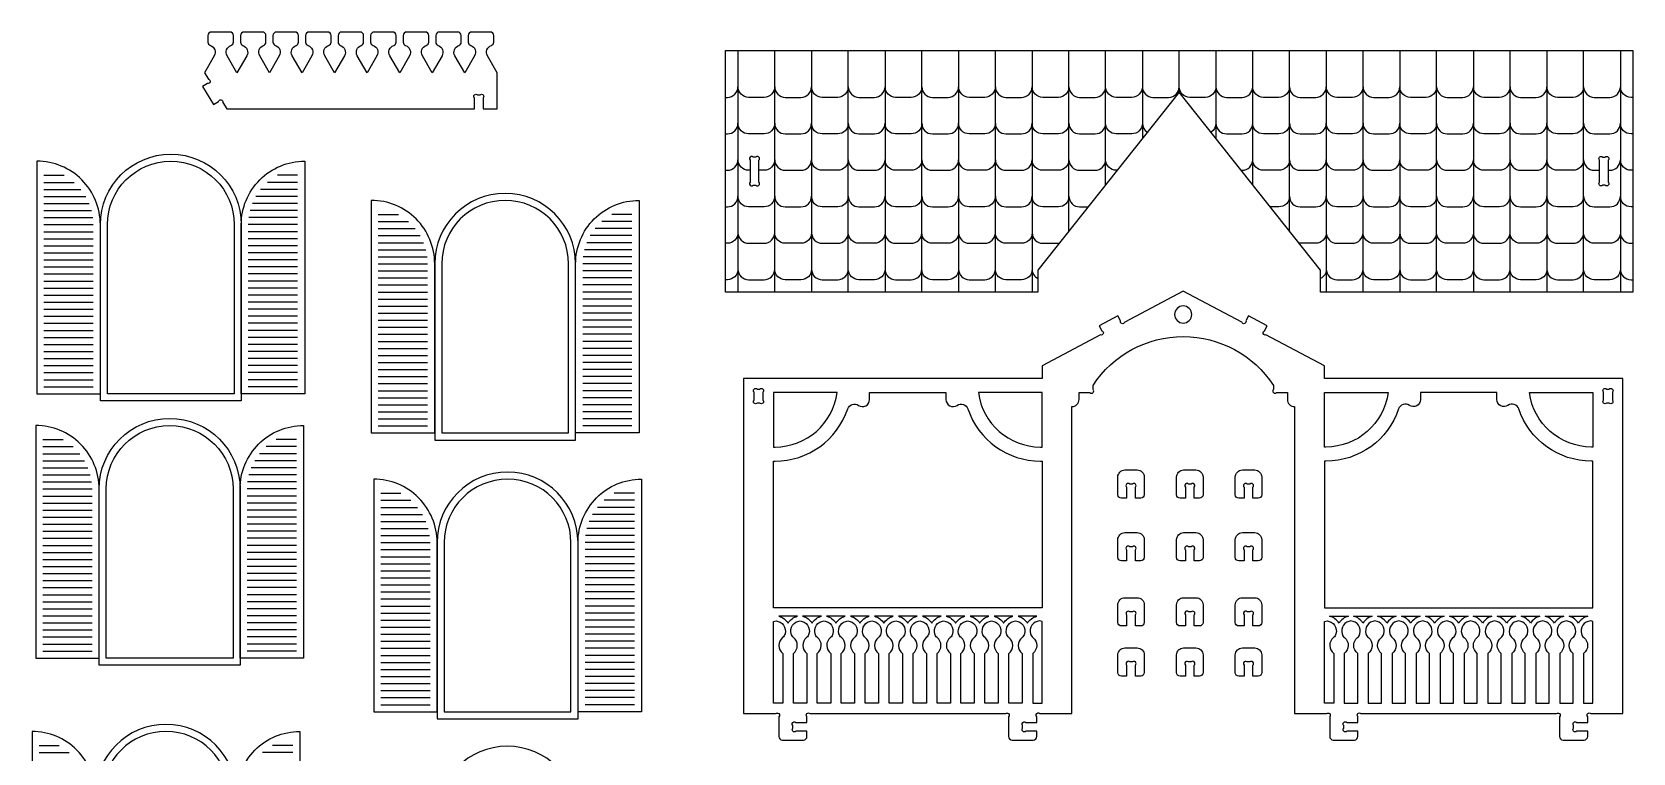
# Model space of a CAD drawing. Extents: x 3760.4 to 3807.8, y 1443.9 to 1474.5.
# Drawn here: x 3760.43 to 3783.15, y 1464.25 to 1474.48 of the extents above; entities that cross this region are included whole.
import ezdxf

# ---------------------------------------------------------------- set-up
doc = ezdxf.new("R2010")
doc.units = 0
doc.header["$MEASUREMENT"] = 0
doc.layers.add('LAYER1', color=18, linetype='CONTINUOUS')

msp = doc.modelspace()

# ---------------------------------------------------------------- linework, layer by layer
at = {"layer": 'LAYER1'}
for points in [[(3762.876, 1473.9), (3762.933, 1473.808, -1), (3762.918, 1473.747), (3762.85, 1473.705), (3763.007, 1473.449), (3763.076, 1473.492, -1), (3763.137, 1473.477), (3763.193, 1473.386), (3766.707, 1473.386), (3766.707, 1473.542, -1), (3766.751, 1473.586), (3766.788, 1473.586, -1), (3766.832, 1473.542), (3766.832, 1473.386), (3767.032, 1473.386), (3767.032, 1473.9), (3766.893, 1474.142, -0.475677), (3766.948, 1474.287, 0.32375), (3766.982, 1474.334), (3766.982, 1474.428, 0.414214), (3766.932, 1474.478), (3766.67, 1474.478, 0.414214), (3766.62, 1474.428), (3766.62, 1474.334, 0.32375), (3766.655, 1474.287, -0.475677), (3766.71, 1474.142), (3766.57, 1473.9), (3766.431, 1474.142, -0.475677), (3766.486, 1474.287, 0.32375), (3766.52, 1474.334), (3766.52, 1474.428, 0.414214), (3766.47, 1474.478), (3766.209, 1474.478, 0.414214), (3766.159, 1474.428), (3766.159, 1474.334, 0.32375), (3766.193, 1474.287, -0.475677), (3766.248, 1474.142), (3766.109, 1473.9), (3765.969, 1474.142, -0.475677), (3766.024, 1474.287, 0.32375), (3766.059, 1474.334), (3766.059, 1474.428, 0.414214), (3766.009, 1474.478), (3765.747, 1474.478, 0.414214), (3765.697, 1474.428), (3765.697, 1474.334, 0.32375), (3765.731, 1474.287, -0.475677), (3765.786, 1474.142), (3765.647, 1473.9), (3765.507, 1474.142, -0.475677), (3765.562, 1474.287, 0.32375), (3765.597, 1474.334), (3765.597, 1474.428, 0.414214), (3765.547, 1474.478), (3765.285, 1474.478, 0.414214), (3765.235, 1474.428), (3765.235, 1474.334, 0.32375), (3765.269, 1474.287, -0.475677), (3765.325, 1474.142), (3765.185, 1473.9), (3765.045, 1474.142, -0.475677), (3765.101, 1474.287, 0.32375), (3765.135, 1474.334), (3765.135, 1474.428, 0.414214), (3765.085, 1474.478), (3764.823, 1474.478, 0.414214), (3764.773, 1474.428), (3764.773, 1474.334, 0.32375), (3764.807, 1474.287, -0.475677), (3764.863, 1474.142), (3764.723, 1473.9), (3764.583, 1474.142, -0.475677), (3764.639, 1474.287, 0.32375), (3764.673, 1474.334), (3764.673, 1474.428, 0.414214), (3764.623, 1474.478), (3764.361, 1474.478, 0.414214), (3764.311, 1474.428), (3764.311, 1474.334, 0.32375), (3764.346, 1474.287, -0.475677), (3764.401, 1474.142), (3764.261, 1473.9), (3764.122, 1474.142, -0.475677), (3764.177, 1474.287, 0.32375), (3764.211, 1474.334), (3764.211, 1474.428, 0.414214), (3764.161, 1474.478), (3763.899, 1474.478, 0.414214), (3763.849, 1474.428), (3763.849, 1474.334, 0.32375), (3763.884, 1474.287, -0.475677), (3763.939, 1474.142), (3763.799, 1473.9), (3763.66, 1474.142, -0.475677), (3763.715, 1474.287, 0.32375), (3763.749, 1474.334), (3763.749, 1474.428, 0.414214), (3763.699, 1474.478), (3763.438, 1474.478, 0.414214), (3763.388, 1474.428), (3763.388, 1474.334, 0.32375), (3763.422, 1474.287, -0.475677), (3763.477, 1474.142), (3763.338, 1473.9), (3763.198, 1474.142, -0.475677), (3763.253, 1474.287, 0.32375), (3763.288, 1474.334), (3763.288, 1474.428, 0.414214), (3763.238, 1474.478), (3762.976, 1474.478, 0.414214), (3762.926, 1474.428), (3762.926, 1474.334, 0.32375), (3762.96, 1474.287, -0.475677), (3763.015, 1474.142)], [(3760.499, 1469.345), (3761.399, 1469.345), (3761.399, 1471.745, 0.414214), (3760.499, 1472.645)], [(3763.399, 1471.745), (3763.399, 1469.245), (3761.399, 1469.245), (3761.399, 1471.745, -1)], [(3763.299, 1471.745), (3763.299, 1469.345), (3761.499, 1469.345), (3761.499, 1471.745, -1)], [(3764.299, 1469.345), (3763.399, 1469.345), (3763.399, 1471.745, -0.414214), (3764.299, 1472.645)], [(3770.62, 1472.66), (3770.62, 1472.348, 1), (3770.664, 1472.304), (3770.701, 1472.304, 1), (3770.745, 1472.348), (3770.745, 1472.66, 1), (3770.701, 1472.704), (3770.664, 1472.704, 1)], [(3782.8, 1472.66), (3782.8, 1472.348, -1), (3782.756, 1472.304), (3782.719, 1472.304, -1), (3782.675, 1472.348), (3782.675, 1472.66, -1), (3782.719, 1472.704), (3782.756, 1472.704, -1)], [(3765.244, 1468.789), (3766.144, 1468.789), (3766.144, 1471.189, 0.414214), (3765.244, 1472.089)], [(3766.144, 1471.189), (3766.144, 1468.689), (3768.144, 1468.689), (3768.144, 1471.189, 1)], [(3766.244, 1471.189), (3766.244, 1468.789), (3768.044, 1468.789), (3768.044, 1471.189, 1)], [(3769.044, 1468.789), (3768.144, 1468.789), (3768.144, 1471.189, -0.414214), (3769.044, 1472.089)], [(3775.188, 1467.318), (3775.188, 1469.163, 0.414214), (3775.288, 1469.263), (3775.288, 1469.363), (3775.444, 1469.363, 1), (3775.488, 1469.407), (3775.488, 1469.463, -0.542632), (3778.046, 1469.463), (3778.046, 1469.407, 1), (3778.09, 1469.363), (3778.246, 1469.363), (3778.246, 1469.263, 0.414214), (3778.346, 1469.163), (3778.346, 1467.318), (3778.346, 1464.808), (3778.802, 1464.808, -1), (3778.846, 1464.764), (3778.846, 1464.483, 0.414214), (3778.896, 1464.433), (3779.196, 1464.433, 0.414214), (3779.246, 1464.483), (3779.246, 1464.558), (3779.09, 1464.558, -1), (3779.046, 1464.602), (3779.046, 1464.639, -1), (3779.09, 1464.683), (3779.246, 1464.683), (3779.246, 1464.764, -1), (3779.29, 1464.808), (3782.063, 1464.808, -1), (3782.107, 1464.764), (3782.107, 1464.483, 0.414214), (3782.157, 1464.433), (3782.457, 1464.433, 0.414214), (3782.507, 1464.483), (3782.507, 1464.558), (3782.351, 1464.558, -1), (3782.307, 1464.602), (3782.307, 1464.639, -1), (3782.351, 1464.683), (3782.507, 1464.683), (3782.507, 1464.764, -1), (3782.551, 1464.808), (3783.007, 1464.808), (3783.007, 1467.318), (3783.007, 1469.563), (3778.771, 1469.563), (3778.771, 1469.741), (3777.941, 1470.18, -1), (3777.922, 1470.24), (3777.96, 1470.311), (3777.695, 1470.451), (3777.657, 1470.38, -1), (3777.597, 1470.361), (3776.767, 1470.8), (3775.937, 1470.361, -1), (3775.877, 1470.38), (3775.839, 1470.451), (3775.574, 1470.311), (3775.612, 1470.24, -1), (3775.594, 1470.18), (3774.763, 1469.741), (3774.763, 1469.563), (3770.527, 1469.563), (3770.527, 1467.318), (3770.527, 1464.808), (3770.983, 1464.808, -1), (3771.027, 1464.764), (3771.027, 1464.483, 0.414214), (3771.077, 1464.433), (3771.377, 1464.433, 0.414214), (3771.427, 1464.483), (3771.427, 1464.558), (3771.271, 1464.558, -1), (3771.227, 1464.602), (3771.227, 1464.639, -1), (3771.271, 1464.683), (3771.427, 1464.683), (3771.427, 1464.764, -1), (3771.471, 1464.808), (3774.244, 1464.808, -1), (3774.288, 1464.764), (3774.288, 1464.483, 0.414214), (3774.338, 1464.433), (3774.638, 1464.433, 0.414214), (3774.688, 1464.483), (3774.688, 1464.558), (3774.533, 1464.558, -1), (3774.488, 1464.602), (3774.488, 1464.639, -1), (3774.533, 1464.683), (3774.688, 1464.683), (3774.688, 1464.764, -1), (3774.733, 1464.808), (3775.188, 1464.808)], [(3776.767, 1470.592, 0.414214), (3776.645, 1470.47, 0.414214), (3776.767, 1470.348, 0.414214), (3776.889, 1470.47, 0.414214)], [(3770.802, 1469.368), (3770.802, 1469.257, -1), (3770.758, 1469.213), (3770.721, 1469.213, -1), (3770.677, 1469.257), (3770.677, 1469.368, -1), (3770.721, 1469.413), (3770.758, 1469.413, -1)], [(3770.975, 1468.59, 0.376684), (3771.855, 1469.363), (3770.952, 1469.363), (3770.952, 1468.59)], [(3770.952, 1467.318), (3770.952, 1468.39), (3770.975, 1468.39, 0.322075), (3772.006, 1469.131, -0.501769), (3772.158, 1469.181, 0.607857), (3772.316, 1469.262), (3772.316, 1469.363), (3773.4, 1469.363), (3773.4, 1469.262, 0.607857), (3773.558, 1469.181, -0.501769), (3773.71, 1469.131, 0.322075), (3774.741, 1468.39), (3774.763, 1468.39), (3774.763, 1467.318), (3774.763, 1466.308), (3770.952, 1466.308)], [(3774.763, 1468.59), (3774.763, 1469.363), (3773.861, 1469.363, 0.376684), (3774.741, 1468.59)], [(3778.771, 1468.59), (3778.771, 1469.363), (3779.674, 1469.363, -0.376684), (3778.793, 1468.59)], [(3778.771, 1467.318), (3778.771, 1466.308), (3782.582, 1466.308), (3782.582, 1467.318), (3782.582, 1468.39), (3782.56, 1468.39, -0.322075), (3781.529, 1469.131, 0.501769), (3781.376, 1469.181, -0.607857), (3781.219, 1469.262), (3781.219, 1469.363), (3780.134, 1469.363), (3780.134, 1469.262, -0.607857), (3779.977, 1469.181, 0.501769), (3779.824, 1469.131, -0.322075), (3778.793, 1468.39), (3778.771, 1468.39)], [(3782.56, 1468.59, -0.376684), (3781.68, 1469.363), (3782.582, 1469.363), (3782.582, 1468.59)], [(3782.857, 1469.368), (3782.857, 1469.257, -1), (3782.813, 1469.213), (3782.776, 1469.213, -1), (3782.732, 1469.257), (3782.732, 1469.368, -1), (3782.776, 1469.413), (3782.813, 1469.413, -1)], [(3763.382, 1467.995), (3763.382, 1465.495), (3761.382, 1465.495), (3761.382, 1467.995, -1)], [(3760.482, 1465.595), (3761.382, 1465.595), (3761.382, 1467.995, 0.414214), (3760.482, 1468.895)], [(3763.282, 1467.995), (3763.282, 1465.595), (3761.482, 1465.595), (3761.482, 1467.995, -1)], [(3764.282, 1465.595), (3763.382, 1465.595), (3763.382, 1467.995, -0.414214), (3764.282, 1468.895)], [(3766.178, 1467.234), (3766.178, 1464.734), (3768.178, 1464.734), (3768.178, 1467.234, 1)], [(3775.839, 1467.914), (3775.839, 1468.164, -0.414214), (3775.939, 1468.264), (3776.114, 1468.264, -0.414214), (3776.214, 1468.164), (3776.214, 1467.914, -0.414214), (3776.164, 1467.864), (3776.089, 1467.864), (3776.089, 1468.019, 1), (3776.045, 1468.064), (3776.009, 1468.064, 1), (3775.964, 1468.019), (3775.964, 1467.864), (3775.889, 1467.864, -0.414214)], [(3776.673, 1467.914), (3776.673, 1468.164, -0.414214), (3776.773, 1468.264), (3776.948, 1468.264, -0.414214), (3777.048, 1468.164), (3777.048, 1467.914, -0.414214), (3776.998, 1467.864), (3776.923, 1467.864), (3776.923, 1468.019, 1), (3776.878, 1468.064), (3776.842, 1468.064, 1), (3776.798, 1468.019), (3776.798, 1467.864), (3776.723, 1467.864, -0.414214)], [(3777.506, 1467.914), (3777.506, 1468.164, -0.414214), (3777.606, 1468.264), (3777.781, 1468.264, -0.414214), (3777.881, 1468.164), (3777.881, 1467.914, -0.414214), (3777.831, 1467.864), (3777.756, 1467.864), (3777.756, 1468.019, 1), (3777.712, 1468.064), (3777.675, 1468.064, 1), (3777.631, 1468.019), (3777.631, 1467.864), (3777.556, 1467.864, -0.414214)], [(3765.278, 1464.834), (3766.178, 1464.834), (3766.178, 1467.234, 0.414214), (3765.278, 1468.134)], [(3766.278, 1467.234), (3766.278, 1464.834), (3768.078, 1464.834), (3768.078, 1467.234, 1)], [(3769.078, 1464.834), (3768.178, 1464.834), (3768.178, 1467.234, -0.414214), (3769.078, 1468.134)], [(3775.839, 1467.025), (3775.839, 1467.275, -0.414214), (3775.939, 1467.375), (3776.114, 1467.375, -0.414214), (3776.214, 1467.275), (3776.214, 1467.025, -0.414214), (3776.164, 1466.975), (3776.089, 1466.975), (3776.089, 1467.13, 1), (3776.045, 1467.175), (3776.009, 1467.175, 1), (3775.964, 1467.13), (3775.964, 1466.975), (3775.889, 1466.975, -0.414214)], [(3776.673, 1467.025), (3776.673, 1467.275, -0.414214), (3776.773, 1467.375), (3776.948, 1467.375, -0.414214), (3777.048, 1467.275), (3777.048, 1467.025, -0.414214), (3776.998, 1466.975), (3776.923, 1466.975), (3776.923, 1467.13, 1), (3776.878, 1467.175), (3776.842, 1467.175, 1), (3776.798, 1467.13), (3776.798, 1466.975), (3776.723, 1466.975, -0.414214)], [(3777.506, 1467.025), (3777.506, 1467.275, -0.414214), (3777.606, 1467.375), (3777.781, 1467.375, -0.414214), (3777.881, 1467.275), (3777.881, 1467.025, -0.414214), (3777.831, 1466.975), (3777.756, 1466.975), (3777.756, 1467.13, 1), (3777.712, 1467.175), (3777.675, 1467.175, 1), (3777.631, 1467.13), (3777.631, 1466.975), (3777.556, 1466.975, -0.414214)], [(3775.839, 1466.101), (3775.839, 1466.351, -0.414214), (3775.939, 1466.451), (3776.114, 1466.451, -0.414214), (3776.214, 1466.351), (3776.214, 1466.101, -0.414214), (3776.164, 1466.051), (3776.089, 1466.051), (3776.089, 1466.207, 1), (3776.045, 1466.251), (3776.009, 1466.251, 1), (3775.964, 1466.207), (3775.964, 1466.051), (3775.889, 1466.051, -0.414214)], [(3776.673, 1466.101), (3776.673, 1466.351, -0.414214), (3776.773, 1466.451), (3776.948, 1466.451, -0.414214), (3777.048, 1466.351), (3777.048, 1466.101, -0.414214), (3776.998, 1466.051), (3776.923, 1466.051), (3776.923, 1466.207, 1), (3776.878, 1466.251), (3776.842, 1466.251, 1), (3776.798, 1466.207), (3776.798, 1466.051), (3776.723, 1466.051, -0.414214)], [(3777.506, 1466.101), (3777.506, 1466.351, -0.414214), (3777.606, 1466.451), (3777.781, 1466.451, -0.414214), (3777.881, 1466.351), (3777.881, 1466.101, -0.414214), (3777.831, 1466.051), (3777.756, 1466.051), (3777.756, 1466.207, 1), (3777.712, 1466.251), (3777.675, 1466.251, 1), (3777.631, 1466.207), (3777.631, 1466.051), (3777.556, 1466.051, -0.414214)], [(3771.292, 1466.188), (3771.026, 1466.188, -0.196954), (3771.159, 1466.092, -0.196954)], [(3771.632, 1466.188), (3771.366, 1466.188, -0.196954), (3771.499, 1466.092, -0.196954)], [(3771.839, 1466.092, -0.196954), (3771.971, 1466.188), (3771.706, 1466.188, -0.196954)], [(3772.311, 1466.188), (3772.046, 1466.188, -0.196954), (3772.178, 1466.092, -0.196954)], [(3772.651, 1466.188), (3772.385, 1466.188, -0.196954), (3772.518, 1466.092, -0.196954)], [(3772.99, 1466.188), (3772.725, 1466.188, -0.196954), (3772.858, 1466.092, -0.196954)], [(3773.198, 1466.092, -0.196954), (3773.33, 1466.188), (3773.065, 1466.188, -0.196954)], [(3773.67, 1466.188), (3773.405, 1466.188, -0.196954), (3773.537, 1466.092, -0.196954)], [(3773.877, 1466.092, -0.196954), (3774.01, 1466.188), (3773.744, 1466.188, -0.196954)], [(3774.349, 1466.188), (3774.084, 1466.188, -0.196954), (3774.217, 1466.092, -0.196954)], [(3774.689, 1466.188), (3774.424, 1466.188, -0.196954), (3774.556, 1466.092, -0.196954)], [(3778.845, 1466.188), (3779.111, 1466.188, 0.196954), (3778.978, 1466.092, 0.196954)], [(3779.185, 1466.188), (3779.45, 1466.188, 0.196954), (3779.318, 1466.092, 0.196954)], [(3779.657, 1466.092, 0.196954), (3779.525, 1466.188), (3779.79, 1466.188, 0.196954)], [(3779.864, 1466.188), (3780.13, 1466.188, 0.196954), (3779.997, 1466.092, 0.196954)], [(3780.337, 1466.092, 0.196954), (3780.204, 1466.188), (3780.469, 1466.188, 0.196954)], [(3780.544, 1466.188), (3780.809, 1466.188, 0.196954), (3780.677, 1466.092, 0.196954)], [(3780.884, 1466.188), (3781.149, 1466.188, 0.196954), (3781.016, 1466.092, 0.196954)], [(3781.223, 1466.188), (3781.489, 1466.188, 0.196954), (3781.356, 1466.092, 0.196954)], [(3781.696, 1466.092, 0.196954), (3781.563, 1466.188), (3781.828, 1466.188, 0.196954)], [(3781.903, 1466.188), (3782.168, 1466.188, 0.196954), (3782.035, 1466.092, 0.196954)], [(3782.243, 1466.188), (3782.508, 1466.188, 0.196954), (3782.375, 1466.092, 0.196954)], [(3770.952, 1466.115, -0.065439), (3770.989, 1466.123, -0.466916), (3771.116, 1465.939, -0.158726), (3771.082, 1465.888, 0.487801), (3771.084, 1465.661), (3771.084, 1464.958), (3770.952, 1464.958)], [(3771.202, 1465.939, -0.466916), (3771.329, 1466.123, -0.466916), (3771.456, 1465.939, -0.158726), (3771.422, 1465.888, 0.487801), (3771.424, 1465.661), (3771.424, 1464.958), (3771.234, 1464.958), (3771.234, 1465.661, 0.487801), (3771.236, 1465.888, -0.158726)], [(3771.542, 1465.939, -0.466916), (3771.669, 1466.123, -0.466916), (3771.796, 1465.939, -0.158726), (3771.762, 1465.888, 0.487801), (3771.764, 1465.661), (3771.764, 1464.958), (3771.574, 1464.958), (3771.574, 1465.661, 0.487801), (3771.576, 1465.888, -0.158726)], [(3771.881, 1465.939, -0.466916), (3772.008, 1466.123, -0.466916), (3772.136, 1465.939, -0.158726), (3772.101, 1465.888, 0.487801), (3772.103, 1465.661), (3772.103, 1464.958), (3771.914, 1464.958), (3771.914, 1465.661, 0.487801), (3771.916, 1465.888, -0.158726)], [(3772.221, 1465.939, -0.466916), (3772.348, 1466.123, -0.466916), (3772.475, 1465.939, -0.158726), (3772.441, 1465.888, 0.487801), (3772.443, 1465.661), (3772.443, 1464.958), (3772.253, 1464.958), (3772.253, 1465.661, 0.487801), (3772.255, 1465.888, -0.158726)], [(3772.561, 1465.939, -0.466916), (3772.688, 1466.123, -0.466916), (3772.815, 1465.939, -0.158726), (3772.781, 1465.888, 0.487801), (3772.783, 1465.661), (3772.783, 1464.958), (3772.593, 1464.958), (3772.593, 1465.661, 0.487801), (3772.595, 1465.888, -0.158726)], [(3772.901, 1465.939, -0.466916), (3773.028, 1466.123, -0.466916), (3773.155, 1465.939, -0.158726), (3773.121, 1465.888, 0.487801), (3773.123, 1465.661), (3773.123, 1464.958), (3772.933, 1464.958), (3772.933, 1465.661, 0.487801), (3772.935, 1465.888, -0.158726)], [(3773.24, 1465.939, -0.466916), (3773.367, 1466.123, -0.466916), (3773.494, 1465.939, -0.158726), (3773.46, 1465.888, 0.487801), (3773.462, 1465.661), (3773.462, 1464.958), (3773.273, 1464.958), (3773.273, 1465.661, 0.487801), (3773.274, 1465.888, -0.158726)], [(3773.58, 1465.939, -0.466916), (3773.707, 1466.123, -0.466916), (3773.834, 1465.939, -0.158726), (3773.8, 1465.888, 0.487801), (3773.802, 1465.661), (3773.802, 1464.958), (3773.612, 1464.958), (3773.612, 1465.661, 0.487801), (3773.614, 1465.888, -0.158726)], [(3773.92, 1465.939, -0.466916), (3774.047, 1466.123, -0.466916), (3774.174, 1465.939, -0.158726), (3774.14, 1465.888, 0.487801), (3774.142, 1465.661), (3774.142, 1464.958), (3773.952, 1464.958), (3773.952, 1465.661, 0.487801), (3773.954, 1465.888, -0.158726)], [(3774.26, 1465.939, -0.466916), (3774.387, 1466.123, -0.466916), (3774.514, 1465.939, -0.158726), (3774.48, 1465.888, 0.487801), (3774.481, 1465.661), (3774.481, 1464.958), (3774.292, 1464.958), (3774.292, 1465.661, 0.487801), (3774.294, 1465.888, -0.158726)], [(3774.763, 1466.115, 0.065439), (3774.726, 1466.123, 0.466916), (3774.599, 1465.939, 0.158726), (3774.633, 1465.888, -0.487801), (3774.631, 1465.661), (3774.631, 1464.958), (3774.763, 1464.958)], [(3778.771, 1466.115, -0.065439), (3778.808, 1466.123, -0.466916), (3778.935, 1465.939, -0.158726), (3778.901, 1465.888, 0.487801), (3778.903, 1465.661), (3778.903, 1464.958), (3778.771, 1464.958)], [(3779.275, 1465.939, 0.466916), (3779.148, 1466.123, 0.466916), (3779.021, 1465.939, 0.158726), (3779.055, 1465.888, -0.487801), (3779.053, 1465.661), (3779.053, 1464.958), (3779.243, 1464.958), (3779.243, 1465.661, -0.487801), (3779.241, 1465.888, 0.158726)], [(3779.615, 1465.939, 0.466916), (3779.487, 1466.123, 0.466916), (3779.36, 1465.939, 0.158726), (3779.395, 1465.888, -0.487801), (3779.393, 1465.661), (3779.393, 1464.958), (3779.582, 1464.958), (3779.582, 1465.661, -0.487801), (3779.58, 1465.888, 0.158726)], [(3779.954, 1465.939, 0.466916), (3779.827, 1466.123, 0.466916), (3779.7, 1465.939, 0.158726), (3779.734, 1465.888, -0.487801), (3779.732, 1465.661), (3779.732, 1464.958), (3779.922, 1464.958), (3779.922, 1465.661, -0.487801), (3779.92, 1465.888, 0.158726)], [(3780.294, 1465.939, 0.466916), (3780.167, 1466.123, 0.466916), (3780.04, 1465.939, 0.158726), (3780.074, 1465.888, -0.487801), (3780.072, 1465.661), (3780.072, 1464.958), (3780.262, 1464.958), (3780.262, 1465.661, -0.487801), (3780.26, 1465.888, 0.158726)], [(3780.634, 1465.939, 0.466916), (3780.507, 1466.123, 0.466916), (3780.38, 1465.939, 0.158726), (3780.414, 1465.888, -0.487801), (3780.412, 1465.661), (3780.412, 1464.958), (3780.602, 1464.958), (3780.602, 1465.661, -0.487801), (3780.6, 1465.888, 0.158726)], [(3780.973, 1465.939, 0.466916), (3780.846, 1466.123, 0.466916), (3780.719, 1465.939, 0.158726), (3780.753, 1465.888, -0.487801), (3780.752, 1465.661), (3780.752, 1464.958), (3780.941, 1464.958), (3780.941, 1465.661, -0.487801), (3780.939, 1465.888, 0.158726)], [(3781.313, 1465.939, 0.466916), (3781.186, 1466.123, 0.466916), (3781.059, 1465.939, 0.158726), (3781.093, 1465.888, -0.487801), (3781.091, 1465.661), (3781.091, 1464.958), (3781.281, 1464.958), (3781.281, 1465.661, -0.487801), (3781.279, 1465.888, 0.158726)], [(3781.653, 1465.939, 0.466916), (3781.526, 1466.123, 0.466916), (3781.399, 1465.939, 0.158726), (3781.433, 1465.888, -0.487801), (3781.431, 1465.661), (3781.431, 1464.958), (3781.621, 1464.958), (3781.621, 1465.661, -0.487801), (3781.619, 1465.888, 0.158726)], [(3781.993, 1465.939, 0.466916), (3781.866, 1466.123, 0.466916), (3781.739, 1465.939, 0.158726), (3781.773, 1465.888, -0.487801), (3781.771, 1465.661), (3781.771, 1464.958), (3781.96, 1464.958), (3781.96, 1465.661, -0.487801), (3781.959, 1465.888, 0.158726)], [(3782.332, 1465.939, 0.466916), (3782.205, 1466.123, 0.466916), (3782.078, 1465.939, 0.158726), (3782.112, 1465.888, -0.487801), (3782.11, 1465.661), (3782.11, 1464.958), (3782.3, 1464.958), (3782.3, 1465.661, -0.487801), (3782.298, 1465.888, 0.158726)], [(3782.582, 1466.115, 0.065439), (3782.545, 1466.123, 0.466916), (3782.418, 1465.939, 0.158726), (3782.452, 1465.888, -0.487801), (3782.45, 1465.661), (3782.45, 1464.958), (3782.582, 1464.958)], [(3775.839, 1465.39), (3775.839, 1465.64, -0.414214), (3775.939, 1465.74), (3776.114, 1465.74, -0.414214), (3776.214, 1465.64), (3776.214, 1465.39, -0.414214), (3776.164, 1465.34), (3776.089, 1465.34), (3776.089, 1465.496, 1), (3776.045, 1465.54), (3776.009, 1465.54, 1), (3775.964, 1465.496), (3775.964, 1465.34), (3775.889, 1465.34, -0.414214)], [(3776.673, 1465.39), (3776.673, 1465.64, -0.414214), (3776.773, 1465.74), (3776.948, 1465.74, -0.414214), (3777.048, 1465.64), (3777.048, 1465.39, -0.414214), (3776.998, 1465.34), (3776.923, 1465.34), (3776.923, 1465.496, 1), (3776.878, 1465.54), (3776.842, 1465.54, 1), (3776.798, 1465.496), (3776.798, 1465.34), (3776.723, 1465.34, -0.414214)], [(3777.506, 1465.39), (3777.506, 1465.64, -0.414214), (3777.606, 1465.74), (3777.781, 1465.74, -0.414214), (3777.881, 1465.64), (3777.881, 1465.39, -0.414214), (3777.831, 1465.34), (3777.756, 1465.34), (3777.756, 1465.496, 1), (3777.712, 1465.54), (3777.675, 1465.54, 1), (3777.631, 1465.496), (3777.631, 1465.34), (3777.556, 1465.34, -0.414214)], [(3761.329, 1463.654), (3761.329, 1461.154), (3763.329, 1461.154), (3763.329, 1463.654, 1)], [(3760.429, 1461.254), (3761.329, 1461.254), (3761.329, 1463.654, 0.414214), (3760.429, 1464.554)], [(3761.429, 1463.654), (3761.429, 1461.254), (3763.229, 1461.254), (3763.229, 1463.654, 1)], [(3764.229, 1461.254), (3763.329, 1461.254), (3763.329, 1463.654, -0.414214), (3764.229, 1464.554)], [(3766.175, 1463.344), (3766.175, 1460.844), (3768.175, 1460.844), (3768.175, 1463.344, 1)]]:
    msp.add_lwpolyline(points, format="xyb", close=True, dxfattribs=at)
msp.add_lwpolyline([(3774.706, 1471.1), (3774.706, 1470.789), (3770.27, 1470.789), (3770.27, 1474.218), (3783.15, 1474.218), (3783.15, 1470.789), (3778.714, 1470.789), (3778.714, 1471.1), (3776.71, 1473.626)], close=True, dxfattribs=at)
for points in [[(3770.448, 1474.218), (3770.448, 1470.789)], [(3770.97, 1470.789), (3770.97, 1474.218)], [(3771.492, 1474.218), (3771.492, 1470.789)], [(3772.014, 1470.789), (3772.014, 1474.218)], [(3772.535, 1474.218), (3772.535, 1470.789)], [(3773.057, 1470.789), (3773.057, 1474.218)], [(3773.579, 1474.218), (3773.579, 1470.789)], [(3774.101, 1470.789), (3774.101, 1474.218)], [(3774.623, 1474.218), (3774.623, 1470.789)], [(3775.145, 1471.653), (3775.145, 1474.218)], [(3775.666, 1472.31), (3775.666, 1474.218)], [(3776.188, 1474.218), (3776.188, 1472.968)], [(3776.71, 1473.626), (3776.71, 1474.218)], [(3777.232, 1474.218), (3777.232, 1472.968)], [(3777.754, 1472.31), (3777.754, 1474.218)], [(3778.275, 1471.653), (3778.275, 1474.218)], [(3778.797, 1474.218), (3778.797, 1470.789)], [(3779.319, 1470.789), (3779.319, 1474.218)], [(3779.841, 1474.218), (3779.841, 1470.789)], [(3780.363, 1470.789), (3780.363, 1474.218)], [(3780.885, 1474.218), (3780.885, 1470.789)], [(3781.406, 1470.789), (3781.406, 1474.218)], [(3781.928, 1474.218), (3781.928, 1470.789)], [(3782.45, 1470.789), (3782.45, 1474.218)], [(3782.972, 1474.218), (3782.972, 1470.789)], [(3760.599, 1472.445), (3760.886, 1472.445)], [(3760.599, 1472.345), (3761.028, 1472.345)], [(3764.199, 1472.345), (3763.769, 1472.345)], [(3764.199, 1472.445), (3763.911, 1472.445)], [(3760.599, 1472.245), (3761.123, 1472.245)], [(3760.599, 1472.145), (3761.191, 1472.145)], [(3764.199, 1472.145), (3763.606, 1472.145)], [(3764.199, 1472.245), (3763.674, 1472.245)], [(3760.599, 1472.045), (3761.24, 1472.045)], [(3760.599, 1471.945), (3761.273, 1471.945)], [(3764.199, 1471.945), (3763.524, 1471.945)], [(3764.199, 1472.045), (3763.557, 1472.045)], [(3765.344, 1471.889), (3765.632, 1471.889)], [(3768.944, 1471.889), (3768.657, 1471.889)], [(3760.599, 1471.845), (3761.292, 1471.845)], [(3760.599, 1471.745), (3761.299, 1471.745)], [(3760.599, 1471.645), (3761.299, 1471.645)], [(3764.199, 1471.745), (3763.499, 1471.745)], [(3764.199, 1471.645), (3763.499, 1471.645)], [(3764.199, 1471.845), (3763.505, 1471.845)], [(3765.344, 1471.789), (3765.773, 1471.789)], [(3765.344, 1471.689), (3765.869, 1471.689)], [(3768.944, 1471.689), (3768.42, 1471.689)], [(3768.944, 1471.789), (3768.515, 1471.789)], [(3760.599, 1471.545), (3761.299, 1471.545)], [(3760.599, 1471.445), (3761.299, 1471.445)], [(3764.199, 1471.545), (3763.499, 1471.545)], [(3764.199, 1471.445), (3763.499, 1471.445)], [(3765.344, 1471.589), (3765.937, 1471.589)], [(3765.344, 1471.489), (3765.986, 1471.489)], [(3768.944, 1471.489), (3768.303, 1471.489)], [(3768.944, 1471.589), (3768.351, 1471.589)], [(3760.599, 1471.345), (3761.299, 1471.345)], [(3760.599, 1471.245), (3761.299, 1471.245)], [(3764.199, 1471.345), (3763.499, 1471.345)], [(3764.199, 1471.245), (3763.499, 1471.245)], [(3765.344, 1471.389), (3766.019, 1471.389)], [(3765.344, 1471.289), (3766.038, 1471.289)], [(3765.344, 1471.189), (3766.044, 1471.189)], [(3768.944, 1471.189), (3768.244, 1471.189)], [(3768.944, 1471.289), (3768.251, 1471.289)], [(3768.944, 1471.389), (3768.27, 1471.389)], [(3760.599, 1471.145), (3761.299, 1471.145)], [(3760.599, 1471.045), (3761.299, 1471.045)], [(3760.599, 1470.945), (3761.299, 1470.945)], [(3764.199, 1471.145), (3763.499, 1471.145)], [(3764.199, 1471.045), (3763.499, 1471.045)], [(3764.199, 1470.945), (3763.499, 1470.945)], [(3765.344, 1471.089), (3766.044, 1471.089)], [(3765.344, 1470.989), (3766.044, 1470.989)], [(3768.944, 1471.089), (3768.244, 1471.089)], [(3768.944, 1470.989), (3768.244, 1470.989)], [(3760.599, 1470.845), (3761.299, 1470.845)], [(3760.599, 1470.745), (3761.299, 1470.745)], [(3764.199, 1470.845), (3763.499, 1470.845)], [(3764.199, 1470.745), (3763.499, 1470.745)], [(3765.344, 1470.889), (3766.044, 1470.889)], [(3765.344, 1470.789), (3766.044, 1470.789)], [(3768.944, 1470.889), (3768.244, 1470.889)], [(3768.944, 1470.789), (3768.244, 1470.789)], [(3760.599, 1470.645), (3761.299, 1470.645)], [(3760.599, 1470.545), (3761.299, 1470.545)], [(3764.199, 1470.645), (3763.499, 1470.645)], [(3764.199, 1470.545), (3763.499, 1470.545)], [(3765.344, 1470.689), (3766.044, 1470.689)], [(3765.344, 1470.589), (3766.044, 1470.589)], [(3768.944, 1470.689), (3768.244, 1470.689)], [(3768.944, 1470.589), (3768.244, 1470.589)], [(3760.599, 1470.445), (3761.299, 1470.445)], [(3760.599, 1470.345), (3761.299, 1470.345)], [(3764.199, 1470.445), (3763.499, 1470.445)], [(3764.199, 1470.345), (3763.499, 1470.345)], [(3765.344, 1470.489), (3766.044, 1470.489)], [(3765.344, 1470.389), (3766.044, 1470.389)], [(3765.344, 1470.289), (3766.044, 1470.289)], [(3768.944, 1470.489), (3768.244, 1470.489)], [(3768.944, 1470.389), (3768.244, 1470.389)], [(3768.944, 1470.289), (3768.244, 1470.289)], [(3760.599, 1470.245), (3761.299, 1470.245)], [(3760.599, 1470.145), (3761.299, 1470.145)], [(3760.599, 1470.045), (3761.299, 1470.045)], [(3764.199, 1470.245), (3763.499, 1470.245)], [(3764.199, 1470.145), (3763.499, 1470.145)], [(3764.199, 1470.045), (3763.499, 1470.045)], [(3765.344, 1470.189), (3766.044, 1470.189)], [(3765.344, 1470.089), (3766.044, 1470.089)], [(3768.944, 1470.189), (3768.244, 1470.189)], [(3768.944, 1470.089), (3768.244, 1470.089)], [(3760.599, 1469.945), (3761.299, 1469.945)], [(3760.599, 1469.845), (3761.299, 1469.845)], [(3764.199, 1469.945), (3763.499, 1469.945)], [(3764.199, 1469.845), (3763.499, 1469.845)], [(3765.344, 1469.989), (3766.044, 1469.989)], [(3765.344, 1469.889), (3766.044, 1469.889)], [(3768.944, 1469.989), (3768.244, 1469.989)], [(3768.944, 1469.889), (3768.244, 1469.889)], [(3760.599, 1469.745), (3761.299, 1469.745)], [(3760.599, 1469.645), (3761.299, 1469.645)], [(3764.199, 1469.745), (3763.499, 1469.745)], [(3764.199, 1469.645), (3763.499, 1469.645)], [(3765.344, 1469.789), (3766.044, 1469.789)], [(3765.344, 1469.689), (3766.044, 1469.689)], [(3765.344, 1469.589), (3766.044, 1469.589)], [(3768.944, 1469.789), (3768.244, 1469.789)], [(3768.944, 1469.689), (3768.244, 1469.689)], [(3768.944, 1469.589), (3768.244, 1469.589)], [(3760.599, 1469.545), (3761.299, 1469.545)], [(3760.599, 1469.445), (3761.299, 1469.445)], [(3764.199, 1469.545), (3763.499, 1469.545)], [(3764.199, 1469.445), (3763.499, 1469.445)], [(3765.344, 1469.489), (3766.044, 1469.489)], [(3765.344, 1469.389), (3766.044, 1469.389)], [(3768.944, 1469.489), (3768.244, 1469.489)], [(3768.944, 1469.389), (3768.244, 1469.389)], [(3765.344, 1469.289), (3766.044, 1469.289)], [(3765.344, 1469.189), (3766.044, 1469.189)], [(3768.944, 1469.289), (3768.244, 1469.289)], [(3768.944, 1469.189), (3768.244, 1469.189)], [(3765.344, 1469.089), (3766.044, 1469.089)], [(3765.344, 1468.989), (3766.044, 1468.989)], [(3768.944, 1469.089), (3768.244, 1469.089)], [(3768.944, 1468.989), (3768.244, 1468.989)], [(3760.582, 1468.695), (3760.869, 1468.695)], [(3764.182, 1468.695), (3763.894, 1468.695)], [(3765.344, 1468.889), (3766.044, 1468.889)], [(3768.944, 1468.889), (3768.244, 1468.889)], [(3760.582, 1468.595), (3761.011, 1468.595)], [(3760.582, 1468.495), (3761.106, 1468.495)], [(3764.182, 1468.495), (3763.657, 1468.495)], [(3764.182, 1468.595), (3763.753, 1468.595)], [(3760.582, 1468.395), (3761.175, 1468.395)], [(3760.582, 1468.295), (3761.223, 1468.295)], [(3764.182, 1468.295), (3763.54, 1468.295)], [(3764.182, 1468.395), (3763.589, 1468.395)], [(3760.582, 1468.195), (3761.256, 1468.195)], [(3760.582, 1468.095), (3761.275, 1468.095)], [(3760.582, 1467.995), (3761.282, 1467.995)], [(3764.182, 1467.995), (3763.482, 1467.995)], [(3764.182, 1468.095), (3763.488, 1468.095)], [(3764.182, 1468.195), (3763.507, 1468.195)], [(3760.582, 1467.895), (3761.282, 1467.895)], [(3760.582, 1467.795), (3761.282, 1467.795)], [(3764.182, 1467.895), (3763.482, 1467.895)], [(3764.182, 1467.795), (3763.482, 1467.795)], [(3765.378, 1467.934), (3765.665, 1467.934)], [(3765.378, 1467.834), (3765.807, 1467.834)], [(3768.978, 1467.834), (3768.549, 1467.834)], [(3768.978, 1467.934), (3768.69, 1467.934)], [(3760.582, 1467.695), (3761.282, 1467.695)], [(3760.582, 1467.595), (3761.282, 1467.595)], [(3764.182, 1467.695), (3763.482, 1467.695)], [(3764.182, 1467.595), (3763.482, 1467.595)], [(3765.378, 1467.734), (3765.902, 1467.734)], [(3765.378, 1467.634), (3765.971, 1467.634)], [(3768.978, 1467.634), (3768.385, 1467.634)], [(3768.978, 1467.734), (3768.453, 1467.734)], [(3760.582, 1467.495), (3761.282, 1467.495)], [(3760.582, 1467.395), (3761.282, 1467.395)], [(3764.182, 1467.495), (3763.482, 1467.495)], [(3764.182, 1467.395), (3763.482, 1467.395)], [(3765.378, 1467.534), (3766.019, 1467.534)], [(3765.378, 1467.434), (3766.052, 1467.434)], [(3765.378, 1467.334), (3766.072, 1467.334)], [(3768.978, 1467.334), (3768.284, 1467.334)], [(3768.978, 1467.434), (3768.303, 1467.434)], [(3768.978, 1467.534), (3768.336, 1467.534)], [(3760.582, 1467.295), (3761.282, 1467.295)], [(3760.582, 1467.195), (3761.282, 1467.195)], [(3760.582, 1467.095), (3761.282, 1467.095)], [(3764.182, 1467.295), (3763.482, 1467.295)], [(3764.182, 1467.195), (3763.482, 1467.195)], [(3764.182, 1467.095), (3763.482, 1467.095)], [(3765.378, 1467.234), (3766.078, 1467.234)], [(3765.378, 1467.134), (3766.078, 1467.134)], [(3768.978, 1467.234), (3768.278, 1467.234)], [(3768.978, 1467.134), (3768.278, 1467.134)], [(3760.582, 1466.995), (3761.282, 1466.995)], [(3760.582, 1466.895), (3761.282, 1466.895)], [(3764.182, 1466.995), (3763.482, 1466.995)], [(3764.182, 1466.895), (3763.482, 1466.895)], [(3765.378, 1467.034), (3766.078, 1467.034)], [(3765.378, 1466.934), (3766.078, 1466.934)], [(3768.978, 1467.034), (3768.278, 1467.034)], [(3768.978, 1466.934), (3768.278, 1466.934)], [(3760.582, 1466.795), (3761.282, 1466.795)], [(3760.582, 1466.695), (3761.282, 1466.695)], [(3764.182, 1466.795), (3763.482, 1466.795)], [(3764.182, 1466.695), (3763.482, 1466.695)], [(3765.378, 1466.834), (3766.078, 1466.834)], [(3765.378, 1466.734), (3766.078, 1466.734)], [(3765.378, 1466.634), (3766.078, 1466.634)], [(3768.978, 1466.834), (3768.278, 1466.834)], [(3768.978, 1466.734), (3768.278, 1466.734)], [(3768.978, 1466.634), (3768.278, 1466.634)], [(3760.582, 1466.595), (3761.282, 1466.595)], [(3760.582, 1466.495), (3761.282, 1466.495)], [(3764.182, 1466.595), (3763.482, 1466.595)], [(3764.182, 1466.495), (3763.482, 1466.495)], [(3765.378, 1466.534), (3766.078, 1466.534)], [(3765.378, 1466.434), (3766.078, 1466.434)], [(3768.978, 1466.534), (3768.278, 1466.534)], [(3768.978, 1466.434), (3768.278, 1466.434)], [(3760.582, 1466.395), (3761.282, 1466.395)], [(3760.582, 1466.295), (3761.282, 1466.295)], [(3760.582, 1466.195), (3761.282, 1466.195)], [(3764.182, 1466.395), (3763.482, 1466.395)], [(3764.182, 1466.295), (3763.482, 1466.295)], [(3764.182, 1466.195), (3763.482, 1466.195)], [(3765.378, 1466.334), (3766.078, 1466.334)], [(3765.378, 1466.234), (3766.078, 1466.234)], [(3768.978, 1466.334), (3768.278, 1466.334)], [(3768.978, 1466.234), (3768.278, 1466.234)], [(3760.582, 1466.095), (3761.282, 1466.095)], [(3760.582, 1465.995), (3761.282, 1465.995)], [(3764.182, 1466.095), (3763.482, 1466.095)], [(3764.182, 1465.995), (3763.482, 1465.995)], [(3765.378, 1466.134), (3766.078, 1466.134)], [(3765.378, 1466.034), (3766.078, 1466.034)], [(3768.978, 1466.134), (3768.278, 1466.134)], [(3768.978, 1466.034), (3768.278, 1466.034)], [(3760.582, 1465.895), (3761.282, 1465.895)], [(3760.582, 1465.795), (3761.282, 1465.795)], [(3764.182, 1465.895), (3763.482, 1465.895)], [(3764.182, 1465.795), (3763.482, 1465.795)], [(3765.378, 1465.934), (3766.078, 1465.934)], [(3765.378, 1465.834), (3766.078, 1465.834)], [(3765.378, 1465.734), (3766.078, 1465.734)], [(3768.978, 1465.934), (3768.278, 1465.934)], [(3768.978, 1465.834), (3768.278, 1465.834)], [(3768.978, 1465.734), (3768.278, 1465.734)], [(3760.582, 1465.695), (3761.282, 1465.695)], [(3764.182, 1465.695), (3763.482, 1465.695)], [(3765.378, 1465.634), (3766.078, 1465.634)], [(3765.378, 1465.534), (3766.078, 1465.534)], [(3768.978, 1465.634), (3768.278, 1465.634)], [(3768.978, 1465.534), (3768.278, 1465.534)], [(3765.378, 1465.434), (3766.078, 1465.434)], [(3765.378, 1465.334), (3766.078, 1465.334)], [(3768.978, 1465.434), (3768.278, 1465.434)], [(3768.978, 1465.334), (3768.278, 1465.334)], [(3765.378, 1465.234), (3766.078, 1465.234)], [(3765.378, 1465.134), (3766.078, 1465.134)], [(3768.978, 1465.234), (3768.278, 1465.234)], [(3768.978, 1465.134), (3768.278, 1465.134)], [(3765.378, 1465.034), (3766.078, 1465.034)], [(3765.378, 1464.934), (3766.078, 1464.934)], [(3768.978, 1465.034), (3768.278, 1465.034)], [(3768.978, 1464.934), (3768.278, 1464.934)], [(3760.529, 1464.354), (3760.816, 1464.354)], [(3760.529, 1464.254), (3760.958, 1464.254)], [(3764.129, 1464.254), (3763.7, 1464.254)], [(3764.129, 1464.354), (3763.842, 1464.354)]]:
    msp.add_lwpolyline(points, dxfattribs=at)
for points in [[(3770.27, 1473.551), (3770.298, 1473.551, 0.414214), (3770.448, 1473.701)], [(3770.97, 1473.701, -0.414214), (3770.82, 1473.551), (3770.598, 1473.551, -0.414214), (3770.448, 1473.701)], [(3770.97, 1473.701, 0.414214), (3771.12, 1473.551), (3771.342, 1473.551, 0.414214), (3771.492, 1473.701)], [(3772.014, 1473.701, -0.414214), (3771.864, 1473.551), (3771.642, 1473.551, -0.414214), (3771.492, 1473.701)], [(3772.014, 1473.701, 0.414214), (3772.164, 1473.551), (3772.385, 1473.551, 0.414214), (3772.535, 1473.701)], [(3773.057, 1473.701, -0.414214), (3772.907, 1473.551), (3772.685, 1473.551, -0.414214), (3772.535, 1473.701)], [(3773.057, 1473.701, 0.414214), (3773.207, 1473.551), (3773.429, 1473.551, 0.414214), (3773.579, 1473.701)], [(3774.101, 1473.701, -0.414214), (3773.951, 1473.551), (3773.729, 1473.551, -0.414214), (3773.579, 1473.701)], [(3774.101, 1473.701, 0.414214), (3774.251, 1473.551), (3774.473, 1473.551, 0.414214), (3774.623, 1473.701)], [(3775.145, 1473.701, -0.414214), (3774.995, 1473.551), (3774.773, 1473.551, -0.414214), (3774.623, 1473.701)], [(3775.145, 1473.701, 0.414214), (3775.295, 1473.551), (3775.516, 1473.551, 0.414214), (3775.666, 1473.701)], [(3776.188, 1473.701, -0.414214), (3776.038, 1473.551), (3775.816, 1473.551, -0.414214), (3775.666, 1473.701)], [(3776.188, 1473.701, 0.414214), (3776.338, 1473.551), (3776.56, 1473.551, 0.414214), (3776.71, 1473.701)], [(3777.232, 1473.701, -0.414214), (3777.082, 1473.551), (3776.86, 1473.551, -0.414214), (3776.71, 1473.701)], [(3777.232, 1473.701, 0.414214), (3777.382, 1473.551), (3777.604, 1473.551, 0.414214), (3777.754, 1473.701)], [(3778.275, 1473.701, -0.414214), (3778.125, 1473.551), (3777.904, 1473.551, -0.414214), (3777.754, 1473.701)], [(3778.275, 1473.701, 0.414214), (3778.425, 1473.551), (3778.647, 1473.551, 0.414214), (3778.797, 1473.701)], [(3779.319, 1473.701, -0.414214), (3779.169, 1473.551), (3778.947, 1473.551, -0.414214), (3778.797, 1473.701)], [(3779.319, 1473.701, 0.414214), (3779.469, 1473.551), (3779.691, 1473.551, 0.414214), (3779.841, 1473.701)], [(3780.363, 1473.701, -0.414214), (3780.213, 1473.551), (3779.991, 1473.551, -0.414214), (3779.841, 1473.701)], [(3780.363, 1473.701, 0.414214), (3780.513, 1473.551), (3780.735, 1473.551, 0.414214), (3780.885, 1473.701)], [(3781.406, 1473.701, -0.414214), (3781.256, 1473.551), (3781.035, 1473.551, -0.414214), (3780.885, 1473.701)], [(3781.406, 1473.701, 0.414214), (3781.556, 1473.551), (3781.778, 1473.551, 0.414214), (3781.928, 1473.701)], [(3782.45, 1473.701, -0.414214), (3782.3, 1473.551), (3782.078, 1473.551, -0.414214), (3781.928, 1473.701)], [(3782.45, 1473.701, 0.414214), (3782.6, 1473.551), (3782.822, 1473.551, 0.414214), (3782.972, 1473.701)], [(3783.15, 1473.551), (3783.122, 1473.551, -0.414214), (3782.972, 1473.701)], [(3770.27, 1473.033), (3770.298, 1473.033, 0.414214), (3770.448, 1473.183)], [(3770.97, 1473.183, -0.414214), (3770.82, 1473.033), (3770.598, 1473.033, -0.414214), (3770.448, 1473.183)], [(3770.97, 1473.183, 0.414214), (3771.12, 1473.033), (3771.342, 1473.033, 0.414214), (3771.492, 1473.183)], [(3772.014, 1473.183, -0.414214), (3771.864, 1473.033), (3771.642, 1473.033, -0.414214), (3771.492, 1473.183)], [(3772.014, 1473.183, 0.414214), (3772.164, 1473.033), (3772.385, 1473.033, 0.414214), (3772.535, 1473.183)], [(3773.057, 1473.183, -0.414214), (3772.907, 1473.033), (3772.685, 1473.033, -0.414214), (3772.535, 1473.183)], [(3773.057, 1473.183, 0.414214), (3773.207, 1473.033), (3773.429, 1473.033, 0.414214), (3773.579, 1473.183)], [(3774.101, 1473.183, -0.414214), (3773.951, 1473.033), (3773.729, 1473.033, -0.414214), (3773.579, 1473.183)], [(3774.101, 1473.183, 0.414214), (3774.251, 1473.033), (3774.473, 1473.033, 0.414214), (3774.623, 1473.183)], [(3775.145, 1473.183, -0.414214), (3774.995, 1473.033), (3774.773, 1473.033, -0.414214), (3774.623, 1473.183)], [(3775.145, 1473.183, 0.414214), (3775.295, 1473.033), (3775.516, 1473.033, 0.414214), (3775.666, 1473.183)], [(3776.188, 1473.183, -0.414214), (3776.038, 1473.033), (3775.816, 1473.033, -0.414214), (3775.666, 1473.183)], [(3776.188, 1473.183, 0.257762), (3776.258, 1473.057)], [(3777.232, 1473.183, -0.257762), (3777.162, 1473.057)], [(3777.232, 1473.183, 0.414214), (3777.382, 1473.033), (3777.604, 1473.033, 0.414214), (3777.754, 1473.183)], [(3778.275, 1473.183, -0.414214), (3778.125, 1473.033), (3777.904, 1473.033, -0.414214), (3777.754, 1473.183)], [(3778.275, 1473.183, 0.414214), (3778.425, 1473.033), (3778.647, 1473.033, 0.414214), (3778.797, 1473.183)], [(3779.319, 1473.183, -0.414214), (3779.169, 1473.033), (3778.947, 1473.033, -0.414214), (3778.797, 1473.183)], [(3779.319, 1473.183, 0.414214), (3779.469, 1473.033), (3779.691, 1473.033, 0.414214), (3779.841, 1473.183)], [(3780.363, 1473.183, -0.414214), (3780.213, 1473.033), (3779.991, 1473.033, -0.414214), (3779.841, 1473.183)], [(3780.363, 1473.183, 0.414214), (3780.513, 1473.033), (3780.735, 1473.033, 0.414214), (3780.885, 1473.183)], [(3781.406, 1473.183, -0.414214), (3781.256, 1473.033), (3781.035, 1473.033, -0.414214), (3780.885, 1473.183)], [(3781.406, 1473.183, 0.414214), (3781.556, 1473.033), (3781.778, 1473.033, 0.414214), (3781.928, 1473.183)], [(3782.45, 1473.183, -0.414214), (3782.3, 1473.033), (3782.078, 1473.033, -0.414214), (3781.928, 1473.183)], [(3782.45, 1473.183, 0.414214), (3782.6, 1473.033), (3782.822, 1473.033, 0.414214), (3782.972, 1473.183)], [(3783.15, 1473.033), (3783.122, 1473.033, -0.414214), (3782.972, 1473.183)], [(3770.27, 1472.516), (3770.298, 1472.516, 0.414214), (3770.448, 1472.666)], [(3770.62, 1472.516), (3770.598, 1472.516, -0.414214), (3770.448, 1472.666)], [(3770.97, 1472.666, -0.414214), (3770.82, 1472.516), (3770.745, 1472.516)], [(3770.97, 1472.666, 0.414214), (3771.12, 1472.516), (3771.342, 1472.516, 0.414214), (3771.492, 1472.666)], [(3772.014, 1472.666, -0.414214), (3771.864, 1472.516), (3771.642, 1472.516, -0.414214), (3771.492, 1472.666)], [(3772.014, 1472.666, 0.414214), (3772.164, 1472.516), (3772.385, 1472.516, 0.414214), (3772.535, 1472.666)], [(3773.057, 1472.666, -0.414214), (3772.907, 1472.516), (3772.685, 1472.516, -0.414214), (3772.535, 1472.666)], [(3773.057, 1472.666, 0.414214), (3773.207, 1472.516), (3773.429, 1472.516, 0.414214), (3773.579, 1472.666)], [(3774.101, 1472.666, -0.414214), (3773.951, 1472.516), (3773.729, 1472.516, -0.414214), (3773.579, 1472.666)], [(3774.101, 1472.666, 0.414214), (3774.251, 1472.516), (3774.473, 1472.516, 0.414214), (3774.623, 1472.666)], [(3775.145, 1472.666, -0.414214), (3774.995, 1472.516), (3774.773, 1472.516, -0.414214), (3774.623, 1472.666)], [(3775.145, 1472.666, 0.414214), (3775.295, 1472.516), (3775.516, 1472.516, 0.414214), (3775.666, 1472.666)], [(3775.829, 1472.516), (3775.816, 1472.516, -0.414214), (3775.666, 1472.666)], [(3777.591, 1472.516), (3777.604, 1472.516, 0.414214), (3777.754, 1472.666)], [(3778.275, 1472.666, -0.414214), (3778.125, 1472.516), (3777.904, 1472.516, -0.414214), (3777.754, 1472.666)], [(3778.275, 1472.666, 0.414214), (3778.425, 1472.516), (3778.647, 1472.516, 0.414214), (3778.797, 1472.666)], [(3779.319, 1472.666, -0.414214), (3779.169, 1472.516), (3778.947, 1472.516, -0.414214), (3778.797, 1472.666)], [(3779.319, 1472.666, 0.414214), (3779.469, 1472.516), (3779.691, 1472.516, 0.414214), (3779.841, 1472.666)], [(3780.363, 1472.666, -0.414214), (3780.213, 1472.516), (3779.991, 1472.516, -0.414214), (3779.841, 1472.666)], [(3780.363, 1472.666, 0.414214), (3780.513, 1472.516), (3780.735, 1472.516, 0.414214), (3780.885, 1472.666)], [(3781.406, 1472.666, -0.414214), (3781.256, 1472.516), (3781.035, 1472.516, -0.414214), (3780.885, 1472.666)], [(3781.406, 1472.666, 0.414214), (3781.556, 1472.516), (3781.778, 1472.516, 0.414214), (3781.928, 1472.666)], [(3782.45, 1472.666, -0.414214), (3782.3, 1472.516), (3782.078, 1472.516, -0.414214), (3781.928, 1472.666)], [(3782.45, 1472.666, 0.414214), (3782.6, 1472.516), (3782.675, 1472.516)], [(3782.8, 1472.516), (3782.822, 1472.516, 0.414214), (3782.972, 1472.666)], [(3783.15, 1472.516), (3783.122, 1472.516, -0.414214), (3782.972, 1472.666)], [(3770.27, 1471.998), (3770.298, 1471.998, 0.414214), (3770.448, 1472.148)], [(3770.97, 1472.148, -0.414214), (3770.82, 1471.998), (3770.598, 1471.998, -0.414214), (3770.448, 1472.148)], [(3770.97, 1472.148, 0.414214), (3771.12, 1471.998), (3771.342, 1471.998, 0.414214), (3771.492, 1472.148)], [(3772.014, 1472.148, -0.414214), (3771.864, 1471.998), (3771.642, 1471.998, -0.414214), (3771.492, 1472.148)], [(3772.014, 1472.148, 0.414214), (3772.164, 1471.998), (3772.385, 1471.998, 0.414214), (3772.535, 1472.148)], [(3773.057, 1472.148, -0.414214), (3772.907, 1471.998), (3772.685, 1471.998, -0.414214), (3772.535, 1472.148)], [(3773.057, 1472.148, 0.414214), (3773.207, 1471.998), (3773.429, 1471.998, 0.414214), (3773.579, 1472.148)], [(3774.101, 1472.148, -0.414214), (3773.951, 1471.998), (3773.729, 1471.998, -0.414214), (3773.579, 1472.148)], [(3774.101, 1472.148, 0.414214), (3774.251, 1471.998), (3774.473, 1471.998, 0.414214), (3774.623, 1472.148)], [(3775.145, 1472.148, -0.414214), (3774.995, 1471.998), (3774.773, 1471.998, -0.414214), (3774.623, 1472.148)], [(3775.145, 1472.148, 0.414214), (3775.295, 1471.998), (3775.419, 1471.998)], [(3778.275, 1472.148, -0.414214), (3778.125, 1471.998), (3778.001, 1471.998)], [(3778.275, 1472.148, 0.414214), (3778.425, 1471.998), (3778.647, 1471.998, 0.414214), (3778.797, 1472.148)], [(3779.319, 1472.148, -0.414214), (3779.169, 1471.998), (3778.947, 1471.998, -0.414214), (3778.797, 1472.148)], [(3779.319, 1472.148, 0.414214), (3779.469, 1471.998), (3779.691, 1471.998, 0.414214), (3779.841, 1472.148)], [(3780.363, 1472.148, -0.414214), (3780.213, 1471.998), (3779.991, 1471.998, -0.414214), (3779.841, 1472.148)], [(3780.363, 1472.148, 0.414214), (3780.513, 1471.998), (3780.735, 1471.998, 0.414214), (3780.885, 1472.148)], [(3781.406, 1472.148, -0.414214), (3781.256, 1471.998), (3781.035, 1471.998, -0.414214), (3780.885, 1472.148)], [(3781.406, 1472.148, 0.414214), (3781.556, 1471.998), (3781.778, 1471.998, 0.414214), (3781.928, 1472.148)], [(3782.45, 1472.148, -0.414214), (3782.3, 1471.998), (3782.078, 1471.998, -0.414214), (3781.928, 1472.148)], [(3782.45, 1472.148, 0.414214), (3782.6, 1471.998), (3782.822, 1471.998, 0.414214), (3782.972, 1472.148)], [(3783.15, 1471.998), (3783.122, 1471.998, -0.414214), (3782.972, 1472.148)], [(3770.448, 1471.631, -0.414214), (3770.298, 1471.481), (3770.27, 1471.481)], [(3770.448, 1471.631, 0.414214), (3770.598, 1471.481), (3770.82, 1471.481, 0.414214), (3770.97, 1471.631)], [(3771.492, 1471.631, -0.414214), (3771.342, 1471.481), (3771.12, 1471.481, -0.414214), (3770.97, 1471.631)], [(3771.492, 1471.631, 0.414214), (3771.642, 1471.481), (3771.864, 1471.481, 0.414214), (3772.014, 1471.631)], [(3772.535, 1471.631, -0.414214), (3772.385, 1471.481), (3772.164, 1471.481, -0.414214), (3772.014, 1471.631)], [(3772.535, 1471.631, 0.414214), (3772.685, 1471.481), (3772.907, 1471.481, 0.414214), (3773.057, 1471.631)], [(3773.579, 1471.631, -0.414214), (3773.429, 1471.481), (3773.207, 1471.481, -0.414214), (3773.057, 1471.631)], [(3773.579, 1471.631, 0.414214), (3773.729, 1471.481), (3773.951, 1471.481, 0.414214), (3774.101, 1471.631)], [(3774.623, 1471.631, -0.414214), (3774.473, 1471.481), (3774.251, 1471.481, -0.414214), (3774.101, 1471.631)], [(3774.623, 1471.631, 0.414214), (3774.773, 1471.481), (3774.995, 1471.481, 0.023655), (3775.009, 1471.482)], [(3778.797, 1471.631, -0.414214), (3778.647, 1471.481), (3778.425, 1471.481, -0.023655), (3778.411, 1471.482)], [(3778.797, 1471.631, 0.414214), (3778.947, 1471.481), (3779.169, 1471.481, 0.414214), (3779.319, 1471.631)], [(3779.841, 1471.631, -0.414214), (3779.691, 1471.481), (3779.469, 1471.481, -0.414214), (3779.319, 1471.631)], [(3779.841, 1471.631, 0.414214), (3779.991, 1471.481), (3780.213, 1471.481, 0.414214), (3780.363, 1471.631)], [(3780.885, 1471.631, -0.414214), (3780.735, 1471.481), (3780.513, 1471.481, -0.414214), (3780.363, 1471.631)], [(3780.885, 1471.631, 0.414214), (3781.035, 1471.481), (3781.256, 1471.481, 0.414214), (3781.406, 1471.631)], [(3781.928, 1471.631, -0.414214), (3781.778, 1471.481), (3781.556, 1471.481, -0.414214), (3781.406, 1471.631)], [(3781.928, 1471.631, 0.414214), (3782.078, 1471.481), (3782.3, 1471.481, 0.414214), (3782.45, 1471.631)], [(3782.972, 1471.631, -0.414214), (3782.822, 1471.481), (3782.6, 1471.481, -0.414214), (3782.45, 1471.631)], [(3782.972, 1471.631, 0.414214), (3783.122, 1471.481), (3783.15, 1471.481)], [(3770.448, 1471.113, -0.414214), (3770.298, 1470.963), (3770.27, 1470.963)], [(3770.448, 1471.113, 0.414214), (3770.598, 1470.963), (3770.82, 1470.963, 0.414214), (3770.97, 1471.113)], [(3771.492, 1471.113, -0.414214), (3771.342, 1470.963), (3771.12, 1470.963, -0.414214), (3770.97, 1471.113)], [(3771.492, 1471.113, 0.414214), (3771.642, 1470.963), (3771.864, 1470.963, 0.414214), (3772.014, 1471.113)], [(3772.535, 1471.113, -0.414214), (3772.385, 1470.963), (3772.164, 1470.963, -0.414214), (3772.014, 1471.113)], [(3772.535, 1471.113, 0.414214), (3772.685, 1470.963), (3772.907, 1470.963, 0.414214), (3773.057, 1471.113)], [(3773.579, 1471.113, -0.414214), (3773.429, 1470.963), (3773.207, 1470.963, -0.414214), (3773.057, 1471.113)], [(3773.579, 1471.113, 0.414214), (3773.729, 1470.963), (3773.951, 1470.963, 0.414214), (3774.101, 1471.113)], [(3774.623, 1471.113, -0.414214), (3774.473, 1470.963), (3774.251, 1470.963, -0.414214), (3774.101, 1471.113)], [(3774.623, 1471.113, 0.285347), (3774.706, 1470.979)], [(3778.797, 1471.113, -0.285347), (3778.714, 1470.979)], [(3778.797, 1471.113, 0.414214), (3778.947, 1470.963), (3779.169, 1470.963, 0.414214), (3779.319, 1471.113)], [(3779.841, 1471.113, -0.414214), (3779.691, 1470.963), (3779.469, 1470.963, -0.414214), (3779.319, 1471.113)], [(3779.841, 1471.113, 0.414214), (3779.991, 1470.963), (3780.213, 1470.963, 0.414214), (3780.363, 1471.113)], [(3780.885, 1471.113, -0.414214), (3780.735, 1470.963), (3780.513, 1470.963, -0.414214), (3780.363, 1471.113)], [(3780.885, 1471.113, 0.414214), (3781.035, 1470.963), (3781.256, 1470.963, 0.414214), (3781.406, 1471.113)], [(3781.928, 1471.113, -0.414214), (3781.778, 1470.963), (3781.556, 1470.963, -0.414214), (3781.406, 1471.113)], [(3781.928, 1471.113, 0.414214), (3782.078, 1470.963), (3782.3, 1470.963, 0.414214), (3782.45, 1471.113)], [(3782.972, 1471.113, -0.414214), (3782.822, 1470.963), (3782.6, 1470.963, -0.414214), (3782.45, 1471.113)], [(3782.972, 1471.113, 0.414214), (3783.122, 1470.963), (3783.15, 1470.963)]]:
    msp.add_lwpolyline(points, format="xyb", dxfattribs=at)

doc.saveas('drawing.dxf')
